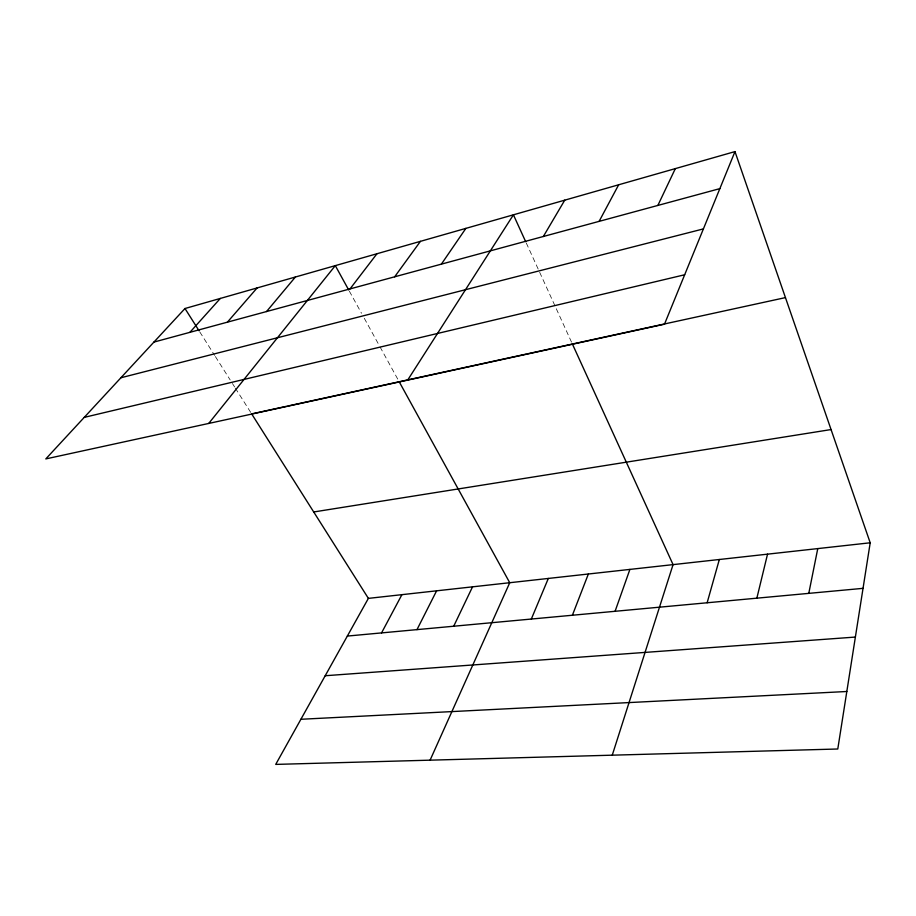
<?xml version="1.0" encoding="UTF-8"?>
<svg xmlns="http://www.w3.org/2000/svg" width="916" height="916" viewBox="0 0 916 916"><rect width="100%" height="100%" fill="white"/><g stroke="black" fill="none" stroke-linecap="round" stroke-linejoin="round"><path stroke-width="0.69" stroke-dasharray="4.58 3.44" d="M199.814 331.958L214.642 355.385M215.374 356.553L230.191 379.957M232.412 383.472L234.633 386.976M235.366 388.155L250.915 412.727M349.362 291.185L361.522 313.272M364.27 318.264L378.686 344.462M380.048 346.946L398.506 380.506M526.276 242.992L539.077 271.033M539.661 272.292L571.802 342.733"/><path stroke-width="1.37" d="M870.2 542.787L837.785 749.002L275.716 764.402L368.381 598.377L870.2 542.787L734.976 151.598L184.986 308.52L45.8 458.916L664.478 324.207L734.976 151.598M808.782 593.373L817.77 548.592M756.856 598.171L767.528 554.169M707.141 602.774L719.335 559.504M612.254 755.185L673.065 564.622L572.397 344.027M615.083 611.293L629.899 569.409M572.397 615.243L588.358 574.011M531.326 619.044L548.329 578.443M430.085 760.177L509.743 582.725L399.193 381.754M657.86 205.436L675.332 168.613M453.706 626.235L472.53 586.847M416.975 629.635L436.611 590.82M381.548 632.91L401.918 594.667M599.11 221.374L618.666 184.78M543.348 236.488L564.76 200.157M407.654 380.117L513.418 214.813L525.692 241.709M441.375 264.14L465.878 228.37M394.647 276.815L420.433 241.343M350.015 288.918L376.957 253.743M208.734 423.432L335.313 265.629L348.698 289.96M266.522 311.555L295.399 277.01M227.397 322.169L257.098 287.945M189.898 332.336L220.321 298.433M153.911 342.092L719.85 188.627M120.889 377.77L703.396 228.908M84.238 417.375L684.676 274.766M286.456 406.315L251.66 413.895L368.381 598.377M287.842 406.006L526.322 354.057M527.719 353.759L785.447 297.608M313.707 511.975L831.064 429.558M347.347 636.07L863.044 588.347M325.214 675.733L855.384 637.067M300.906 719.278L846.819 691.5M184.986 308.52L199.07 330.79"/></g></svg>
